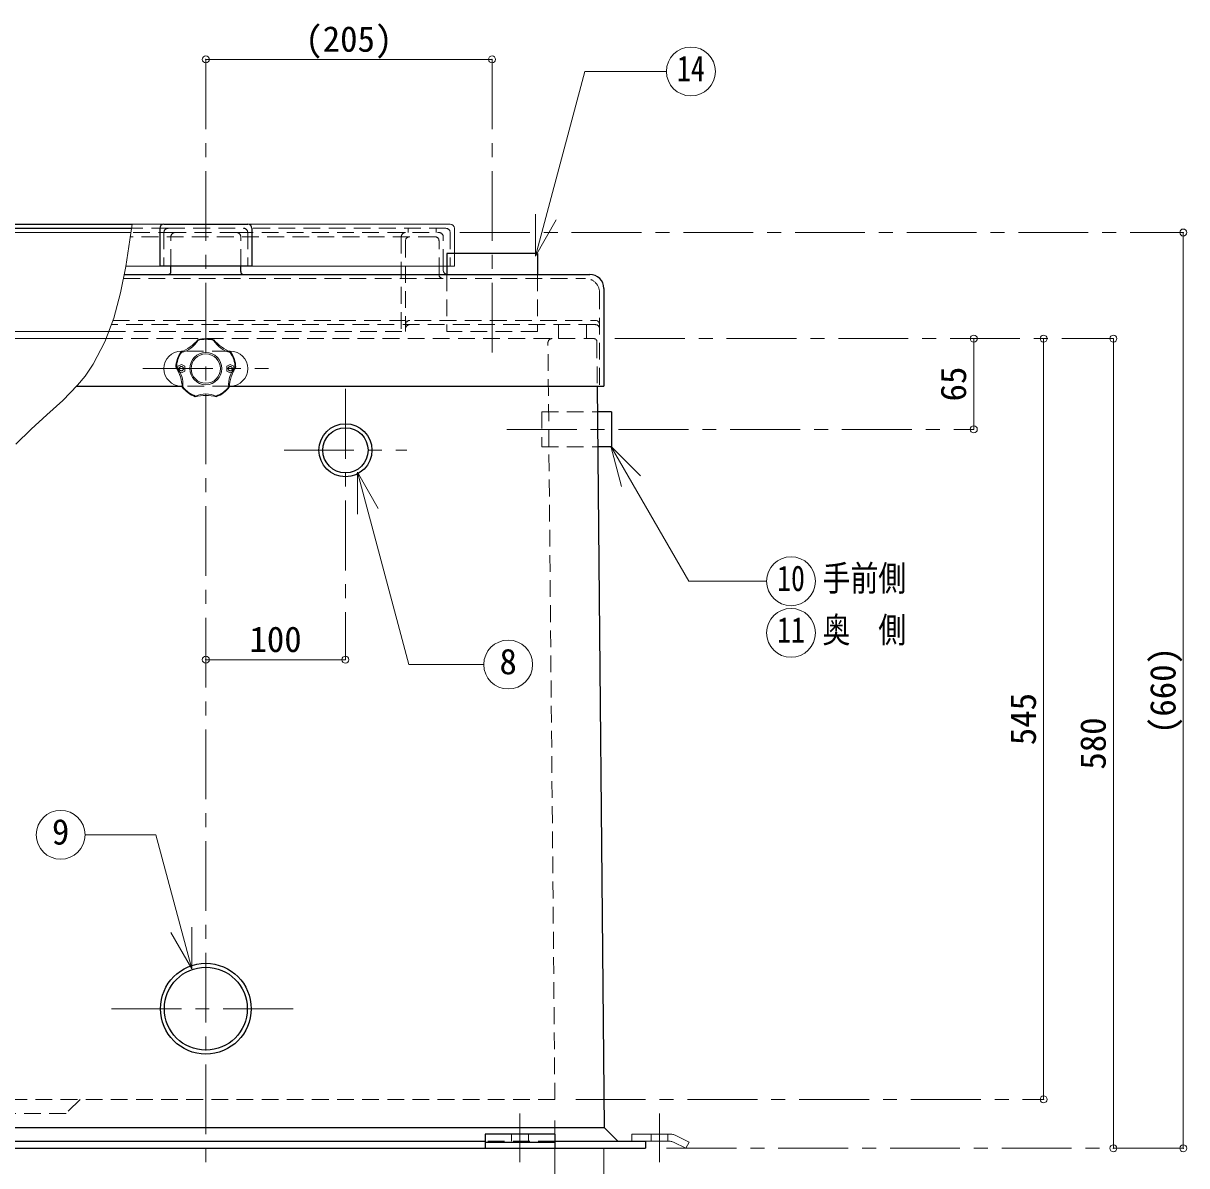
# Model space of a CAD drawing. Units: millimetres at full size, sheet at 1:10; details may follow other scales. Extents: x -2123 to 1927, y -1358 to 1452.
# Drawn here: x -229 to 605, y -811 to 8 of the extents above; entities that cross this region are included whole.
import ezdxf
from ezdxf.enums import TextEntityAlignment as Align

# ---------------------------------------------------------------- set-up
doc = ezdxf.new("R2010")
doc.units = ezdxf.units.MM
doc.header["$LTSCALE"] = 10
doc.header["$PDMODE"] = 32
doc.header["$PDSIZE"] = 5
doc.linetypes.add('CHAIN1', pattern=[8, 5, -1, 1, -1])
doc.linetypes.add('DASHED1', pattern=[1.8, 1.2, -0.6])
doc.layers.add('0-0', color=7, linetype='Continuous', lineweight=18)
doc.styles.add('ＭＳ ゴシック', font='')
doc.styles.get('ＭＳ ゴシック').set_extended_font_data('MS Gothic')

msp = doc.modelspace()

# ---------------------------------------------------------------- linework, layer by layer
at = {"layer": '0-0', "color": 4, "linetype": 'CHAIN1', "lineweight": 9}
for p, q in [((-97.8, -18.09), (-97.8, -828.09)), ((107.2, -18.09), (107.2, -238.09)), ((84.2, -142.09), (602.2, -142.09)), ((195.2, -218.09), (552.2, -218.09)), ((-142.8, -239.59), (-52.8, -239.59)), ((2.2, -254.09), (2.2, -448.09)), ((117.8, -283.09), (452.2, -283.09)), ((-41.8, -298.09), (46.2, -298.09)), ((-165.3, -698.09), (-30.3, -698.09)), ((167.2, -763.09), (502.2, -763.09)), ((127.2, -808.09), (127.2, -773.09)), ((227.2, -773.09), (227.2, -808.09)), ((152.2, -778.09), (152.2, -788.09)), ((152.2, -798.09), (152.2, -973.09)), ((187.2, -798.09), (187.2, -1023.09)), ((232.2, -798.09), (602.2, -798.09))]:
    msp.add_line(p, q, dxfattribs=at)
at = {"layer": '0-0', "color": 4, "lineweight": 9}
for p, q in [((107.2, -18.09), (-97.8, -18.09)), ((-240.8, -142.09), (-151.38, -142.09)), ((602.2, -142.09), (602.2, -798.09)), ((72.2, -169.09), (72.2, -166.09)), ((-237.8, -213.09), (-167.32, -213.09)), ((-169.18, -218.09), (-345.83, -218.09)), ((452.2, -283.09), (452.2, -218.09)), ((502.2, -763.09), (502.2, -218.09)), ((552.2, -218.09), (552.2, -798.09)), ((2.2, -448.09), (-97.8, -448.09))]:
    msp.add_line(p, q, dxfattribs=at)
at = {"layer": '0-0'}
for p, q in [((138.19, -159.06), (173.65, -26.71)), ((232.1, -26.71), (173.65, -26.71)), ((138.19, -159.06), (138.19, -129.06)), ((138.19, -159.06), (153.19, -133.08)), ((-150.52, -136.09), (-127.8, -136.09)), ((-67.8, -136.09), (77.2, -136.09)), ((80.2, -139.09), (80.2, -157.09)), ((-130.8, -166.09), (-155.1, -166.09)), ((74.7, -166.09), (-64.8, -166.09)), ((-115.3, -227.09), (-114.24, -227.09)), ((-81.37, -227.09), (-80.3, -227.09)), ((192.17, -295.06), (199.94, -324.03)), ((192.17, -295.06), (213.39, -316.27)), ((192.17, -295.06), (248.09, -391.9)), ((10.75, -313.78), (10.75, -343.78)), ((10.75, -313.78), (25.75, -339.76)), ((303.82, -391.9), (248.09, -391.9)), ((-184.27, -573.53), (-133.48, -573.53)), ((-107.75, -669.58), (-133.48, -573.53)), ((-107.75, -669.58), (-107.75, -639.58)), ((-107.75, -669.58), (-122.75, -643.6)), ((207.2, -788.09), (207.2, -793.09)), ((236.02, -788.09), (207.2, -788.09)), ((234.84, -793.09), (217.2, -793.09)), ((237.07, -793.61), (246.02, -798.09))]:
    msp.add_line(p, q, dxfattribs=at)
at = {"layer": '0-0', "color": 5, "lineweight": 25}
for p, q in [((-272.8, -136.09), (-150.52, -136.09)), ((-271.3, -139.09), (-150.95, -139.09)), ((-130.8, -139.09), (-130.8, -166.09)), ((-127.8, -136.09), (-67.8, -136.09)), ((-64.8, -139.09), (-64.8, -166.09)), ((139.7, -157.09), (74.7, -157.09)), ((74.7, -157.09), (74.7, -172.09)), ((139.7, -157.09), (139.7, -172.09)), ((-64.8, -166.09), (-130.8, -166.09)), ((-122.8, -170.09), (-122.8, -166.09)), ((-72.8, -170.09), (-72.8, -166.09)), ((-156.27, -172.09), (177.2, -172.09)), ((187.2, -182.09), (187.2, -252.09)), ((-190.33, -252.09), (-114.69, -252.09)), ((-80.91, -252.09), (187.2, -252.09)), ((182.51, -252.09), (187.39, -783.09)), ((192.8, -270.59), (182.68, -270.59)), ((-382.99, -783.09), (187.39, -783.09)), ((187.38, -783.09), (197.2, -793.09)), ((152.2, -788.09), (152.2, -798.09)), ((-297.8, -793.09), (102.2, -793.09)), ((102.2, -793.61), (152.2, -793.61)), ((152.2, -793.09), (217.2, -793.09)), ((217.2, -793.09), (217.2, -798.09))]:
    msp.add_line(p, q, dxfattribs=at)
at = {"layer": '0-0', "color": 4, "linetype": 'DASHED1', "lineweight": 9}
for p, q in [((-124.8, -139.09), (-150.95, -139.09)), ((74.2, -139.09), (-70.8, -139.09)), ((47.2, -139.09), (47.2, -142.09)), ((67.2, -139.09), (67.2, -142.09)), ((66.2, -145.09), (-151.81, -145.09)), ((-119.8, -142.09), (-151.38, -142.09)), ((-75.8, -142.09), (69.2, -142.09)), ((42.2, -145.09), (42.2, -213.09)), ((45.2, -148.09), (45.2, -213.09)), ((69.2, -172.09), (69.2, -148.09)), ((72.2, -166.09), (72.2, -145.09)), ((77.2, -142.09), (77.2, -166.09)), ((80.2, -157.09), (80.2, -166.09)), ((74.7, -166.09), (80.2, -166.09)), ((154.72, -208.09), (154.72, -218.09)), ((-167.32, -213.09), (45.2, -213.09)), ((-81.37, -227.09), (-114.24, -227.09)), ((-117.8, -237.84), (-115.3, -236.59)), ((-117.8, -237.84), (-117.8, -241.34)), ((-115.3, -242.59), (-117.8, -241.34)), ((-115.3, -236.59), (-112.8, -237.84)), ((-112.8, -241.34), (-115.3, -242.59)), ((-112.8, -237.84), (-112.8, -241.34)), ((-80.3, -236.59), (-82.8, -237.84)), ((-82.8, -237.84), (-82.8, -241.34)), ((-82.8, -241.34), (-80.3, -242.59)), ((-77.8, -237.84), (-80.3, -236.59)), ((-80.3, -242.59), (-77.8, -241.34)), ((-77.8, -237.84), (-77.8, -241.34)), ((-187.79, -763.09), (-197.89, -773.09)), ((-197.89, -773.09), (-382.89, -773.09)), ((221.2, -788.09), (221.2, -793.09)), ((233.2, -788.09), (233.2, -793.09))]:
    msp.add_line(p, q, dxfattribs=at)
at = {"layer": '0-0', "linetype": 'DASHED1'}
for p, q in [((-124.8, -139.09), (-70.8, -139.09)), ((-127.8, -142.09), (-127.8, -166.09)), ((-122.8, -166.09), (-122.8, -145.09)), ((-75.8, -142.09), (-119.8, -142.09)), ((-72.8, -166.09), (-72.8, -145.09)), ((-67.8, -142.09), (-67.8, -166.09)), ((74.7, -172.09), (74.7, -213.09)), ((139.7, -172.09), (139.7, -213.09)), ((-156.86, -175.09), (174.2, -175.09)), ((184.2, -185.09), (184.2, -252.09)), ((181.2, -208.09), (-165.46, -208.09)), ((-164.34, -205.09), (181.2, -205.09)), ((174.72, -208.09), (174.72, -218.09)), ((139.7, -213.09), (74.7, -213.09)), ((-169.18, -218.09), (180.22, -218.09)), ((152.2, -763.09), (147.23, -221.11)), ((182.22, -220.07), (182.51, -252.09)), ((-80.91, -252.09), (-114.69, -252.09)), ((142.8, -270.59), (182.68, -270.59)), ((152.2, -763.09), (-347.8, -763.09)), ((121.2, -788.09), (121.2, -793.09)), ((133.2, -788.09), (133.2, -793.09)), ((152.2, -793.09), (102.2, -793.09))]:
    msp.add_line(p, q, dxfattribs=at)
at = {"layer": '0-0'}
for points in [[(-150.52, -136.09), (-152.13, -147.3), (-155.16, -166.49), (-158.87, -185.25), (-163.69, -203.33), (-170.06, -220.46), (-178.41, -236.37), (-184.32, -244.93), (-189.8, -251.54), (-200.28, -262.31), (-211.55, -272.64), (-222.99, -282.93), (-233.96, -293.59)], [(10.75, -313.78), (47.67, -451.55), (101.25, -451.55)], [(238.25, -788.61), (248.25, -793.61), (246.02, -798.09)]]:
    msp.add_lwpolyline(points, dxfattribs=at)
at = {"layer": '0-0', "linetype": 'DASHED1'}
msp.add_lwpolyline([(142.8, -270.59), (142.8, -295.59), (182.91, -295.59)], dxfattribs=at)
at = {"layer": '0-0', "color": 5, "lineweight": 25}
for points in [[(192.8, -270.59), (192.8, -295.59), (182.91, -295.59)], [(152.2, -788.09), (102.2, -788.09), (102.2, -798.09)], [(-412.8, -793.09), (-412.8, -798.09), (217.2, -798.09)]]:
    msp.add_lwpolyline(points, dxfattribs=at)
at = {"layer": '0-0'}
for centre, radius in [((249.6, -26.71), 17.5), ((-97.8, -239.59), 10.5), ((321.32, -391.9), 17.5), ((321.32, -428.9), 17.5), ((118.75, -451.55), 17.5), ((-201.77, -573.53), 17.5)]:
    msp.add_circle(centre, radius, dxfattribs=at)
at = {"layer": '0-0', "color": 4, "lineweight": 9}
msp.add_circle((-97.8, -239.59), 11.5, dxfattribs=at)
at = {"layer": '0-0', "color": 4, "linetype": 'DASHED1', "lineweight": 9}
for centre in [(-115.3, -239.59), (-80.3, -239.59)]:
    msp.add_circle(centre, 1.5, dxfattribs=at)
at = {"layer": '0-0', "color": 5, "lineweight": 25}
for centre, radius in [((2.2, -298.09), 19), ((2.2, -298.09), 16.2), ((-97.8, -698.09), 32.5), ((-97.8, -698.09), 29.7)]:
    msp.add_circle(centre, radius, dxfattribs=at)
for centre, radius, start, end in [((-127.8, -139.09), 3, 90, 180), ((-67.8, -139.09), 3, 0, 90), ((-124.8, -170.09), 2, 270, 0), ((-70.8, -170.09), 2, 180, 270), ((177.2, -182.09), 10, 0, 90)]:
    msp.add_arc(centre, radius, start, end, dxfattribs=at)
at = {"layer": '0-0', "linetype": 'DASHED1'}
for centre, radius, start, end in [((-124.8, -142.09), 3, 90, 180), ((-70.8, -142.09), 3, 0, 90), ((-119.8, -145.09), 3, 90, 180), ((-75.8, -145.09), 3, 0, 90), ((174.2, -185.09), 10, 0, 90), ((181.2, -208.09), 3, 0, 90), ((181.2, -211.09), 3, 0, 90), ((150.23, -221.09), 3, 90, 180.52563), ((180.22, -220.09), 2, 0.52563, 90)]:
    msp.add_arc(centre, radius, start, end, dxfattribs=at)
at = {"layer": '0-0', "color": 4, "linetype": 'DASHED1', "lineweight": 9}
for centre, start, end in [((74.2, -142.09), 0, 90), ((45.2, -145.09), 90, 180), ((48.2, -148.09), 90, 180), ((66.2, -148.09), 0, 90), ((69.2, -145.09), 0, 90), ((72.2, -172.09), 180, 270), ((48.2, -208.09), 90, 180), ((48.2, -211.09), 90, 180)]:
    msp.add_arc(centre, 3, start, end, dxfattribs=at)
at = {"layer": '0-0'}
for centre, radius, start, end in [((77.2, -139.09), 3, 0, 90), ((-126.64, -199.89), 29.89, 291.41115, 320.58885), ((-119.55, -209.65), 18.83, 283.0119, 328.9881), ((-97.8, -239.59), 21.5, 74.5, 105.5), ((-97.8, -239.59), 21, 74.5, 105.5), ((-76.05, -209.65), 18.83, 211.0119, 256.9881), ((-68.96, -199.89), 29.89, 219.41115, 248.58885), ((-115.3, -239.59), 12.5, 90, 270), ((-97.8, -239.59), 21.5, 146.5, 177.5), ((-97.8, -239.59), 21, 146.5, 177.5), ((-80.3, -239.59), 12.5, 270, 90), ((-97.8, -239.59), 21, 2.5, 33.5), ((-97.8, -239.59), 21.5, 2.5, 33.5), ((-144.47, -254.75), 29.89, 3.41115, 32.58885), ((-133, -251.02), 18.83, 355.0119, 40.9881), ((-62.61, -251.02), 18.83, 139.0119, 184.9881), ((-51.14, -254.75), 29.89, 147.41115, 176.58885), ((-97.8, -239.59), 21.5, 218.5, 249.5), ((-97.8, -239.59), 21, 218.5, 249.5), ((-97.8, -276.59), 18.83, 67.0119, 112.9881), ((-97.8, -239.59), 21, 290.5, 321.5), ((-97.8, -239.59), 21.5, 290.5, 321.5), ((-97.8, -288.65), 29.89, 75.41115, 104.58885), ((236.02, -793.09), 5, 63.43495, 90), ((234.84, -798.09), 5, 63.43495, 90)]:
    msp.add_arc(centre, radius, start, end, dxfattribs=at)
at = {"layer": '0-0', "color": 4, "lineweight": 9}
msp.add_arc((75.2, -169.09), 3, 180, 270, dxfattribs=at)
at = {"layer": '0-0', "color": 1}
for p in [(-97.8, -18.09), (107.2, -18.09), (602.2, -142.09), (452.2, -218.09), (502.2, -218.09), (552.2, -218.09), (452.2, -283.09), (-97.8, -448.09), (2.2, -448.09), (502.2, -763.09), (552.2, -798.09), (602.2, -798.09)]:
    msp.add_point(p, dxfattribs=at)

# ---------------------------------------------------------------- texts
at = {"layer": '0-0', "style": 'ＭＳ ゴシック'}
for s, p in [('(205)', (-26.55, -18.09)), ('100', (-66.55, -448.09)), ('8', (112.5, -464.05)), ('9', (-208.02, -586.03))]:
    msp.add_text(s, height=18.33, dxfattribs=at).set_placement(p, align=Align.BOTTOM_LEFT)
at = {"layer": '0-0', "style": 'ＭＳ ゴシック', "width": 0.8}
for s, p in [('14', (239.6, -39.21)), ('10', (311.32, -404.4)), ('手前側', (343.82, -404.4)), ('奥\u3000側', (343.82, -441.4)), ('11', (311.32, -441.4))]:
    msp.add_text(s, height=18.33, dxfattribs=at).set_placement(p, align=Align.BOTTOM_LEFT)
at = {"layer": '0-0', "style": 'ＭＳ ゴシック'}
for s, p in [('65', (452.2, -263.09)), ('(660)', (602.2, -501.34)), ('545', (502.2, -509.34)), ('580', (552.2, -526.84))]:
    msp.add_text(s, height=18.33, rotation=90, dxfattribs=at).set_placement(p, align=Align.BOTTOM_LEFT)

doc.saveas('drawing.dxf')
